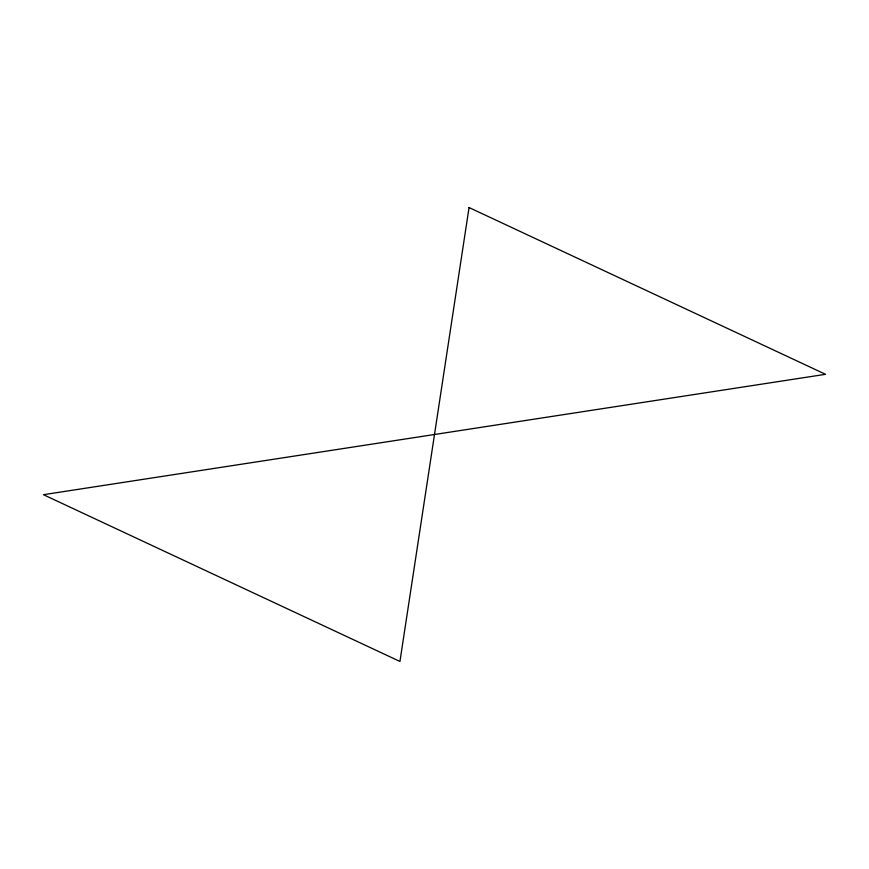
<?xml version="1.0" encoding="UTF-8"?>
<svg xmlns="http://www.w3.org/2000/svg" width="869" height="869" viewBox="0 0 869 869"><rect width="100%" height="100%" fill="white"/><g stroke="black" fill="none" stroke-linecap="round" stroke-linejoin="round"><path stroke-width="1.3" d="M469.054 207.539L399.946 661.461L43.45 494.689L825.55 374.311L469.054 207.539"/></g></svg>
